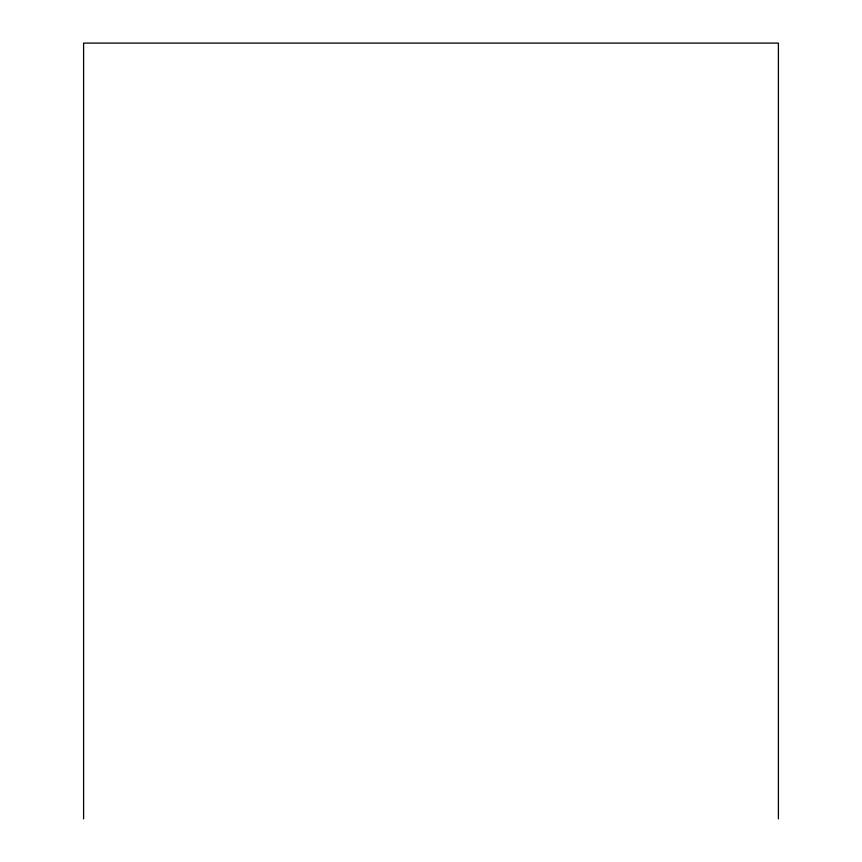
<?xml version="1.0" encoding="UTF-8"?>
<svg xmlns="http://www.w3.org/2000/svg" width="862" height="862" viewBox="0 0 862 862"><rect width="100%" height="100%" fill="white"/><g stroke="black" fill="none" stroke-linecap="round" stroke-linejoin="round"><path stroke-width="1.29" d="M778.397 818.9L778.397 43.1L83.603 43.1L83.603 818.9"/></g></svg>
